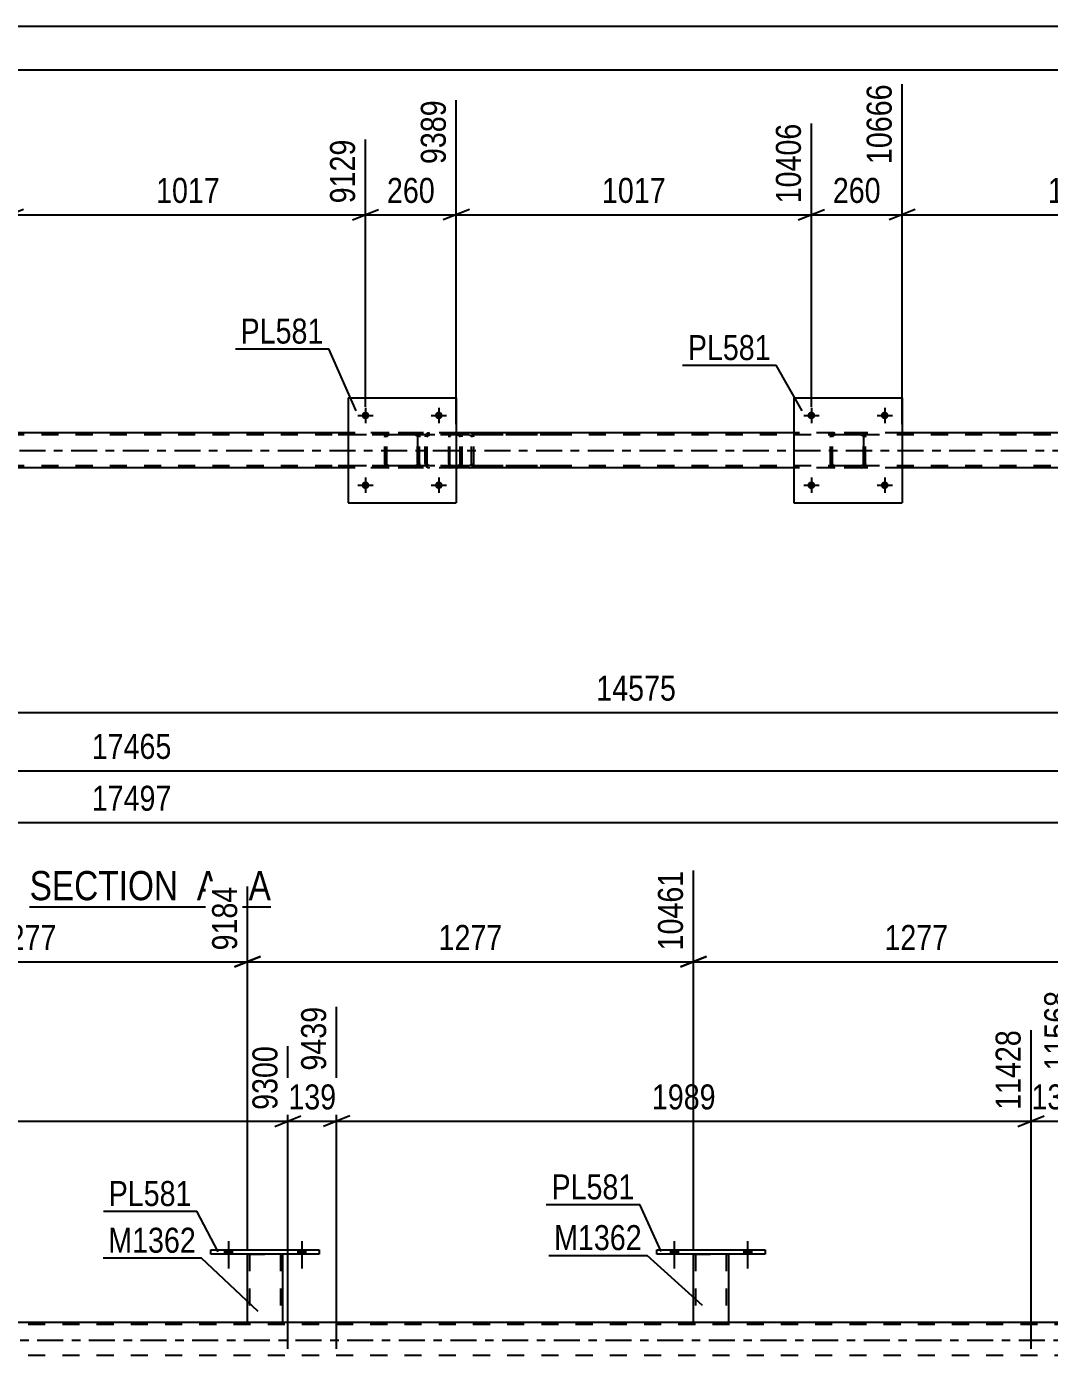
# Model space of a CAD drawing. Header units: millimetres. Extents: x 0 to 841, y 0 to 594.
# Drawn here: x 428.8 to 546, y 441.8 to 594 of the extents above; entities that cross this region are included whole.
import ezdxf

# ---------------------------------------------------------------- set-up
doc = ezdxf.new("R2010")
doc.units = ezdxf.units.MM
doc.linetypes.add('DXK_LINE_DOT2', pattern=[3.9198, 1.9599, -1.9599])
doc.linetypes.add('DXK_LINE_DOT3', pattern=[5.9187, 2.979, -0.9799, 0.9799, -0.9799])
doc.styles.add('Arial Narrow', font='ARIALN.TTF', dxfattribs={"height": 0.2})

# ---------------------------------------------------------------- blocks, each defined once
blk = doc.blocks.new('Unknown-247305070-1135 - 20638')
at = {"color": 5, "linetype": 'Continuous'}
for p, q in [((841, 594), (0, 594)), ((836, 589), (5, 589))]:
    blk.add_line(p, q, dxfattribs=at)
blk = doc.blocks.new('Unknown-247305070-11 - 2156')
at = {"color": 6, "linetype": 'Continuous'}
blk.add_line((429.19, 493.16), (456.84, 493.16), dxfattribs=at)
at = {"color": 0, "linetype": 'Continuous'}
for points in [[(447.3, 493.91), (447.3, 497.41), (429.19, 497.41), (429.19, 493.91)], [(450.91, 493.91), (450.91, 497.41), (448.35, 497.41), (448.35, 493.91)], [(453.23, 493.91), (453.23, 497.41), (451.96, 497.41), (451.96, 493.91)], [(456.84, 493.91), (456.84, 497.41), (454.28, 497.41), (454.28, 493.91)]]:
    blk.add_wipeout(points, dxfattribs=at)
at = {"color": 7, "linetype": 'Continuous', "style": 'Arial Narrow'}
for s, p in [('SECTION ', (429.19, 493.91)), ('A', (448.35, 493.91)), ('A', (454.28, 493.91)), ('-', (451.96, 493.91))]:
    blk.add_text(s, height=3.34, dxfattribs=at).set_placement(p)
blk = doc.blocks.new('Part-247305070-21259 - 2156')
at = {"color": 7, "linetype": 'DXK_LINE_DOT2'}
for p, q in [((520.95, 546.97), (520.99, 547.16)), ((520.99, 547.16), (520.95, 546.97)), ((520.95, 543.93), (520.95, 546.97)), ((520.95, 543.93), (520.95, 546.97)), ((521.19, 546.97), (521.21, 547.06)), ((521.19, 543.93), (521.19, 546.97)), ((521.19, 543.93), (521.19, 546.97)), ((521.21, 547.06), (521.26, 547.14)), ((521.25, 547.42), (521.43, 547.45)), ((521.43, 547.45), (521.25, 547.42)), ((521.26, 547.14), (521.34, 547.19)), ((521.34, 547.19), (521.43, 547.21)), ((524.47, 547.45), (521.43, 547.45)), ((524.47, 547.21), (521.43, 547.21)), ((524.47, 547.45), (524.66, 547.42)), ((524.66, 547.42), (524.47, 547.45)), ((524.47, 547.21), (524.57, 547.19)), ((524.57, 547.19), (524.64, 547.14)), ((524.64, 547.14), (524.69, 547.06)), ((524.69, 547.06), (524.71, 546.97)), ((524.71, 543.93), (524.71, 546.97)), ((524.71, 546.97), (524.71, 543.93)), ((524.92, 547.16), (524.95, 546.97)), ((524.95, 546.97), (524.92, 547.16)), ((524.95, 543.93), (524.95, 546.97)), ((524.95, 543.93), (524.95, 546.97)), ((520.99, 543.75), (520.95, 543.93)), ((520.95, 543.93), (520.99, 543.75)), ((521.21, 543.84), (521.19, 543.93)), ((521.26, 543.76), (521.21, 543.84)), ((521.34, 543.71), (521.26, 543.76)), ((521.43, 543.69), (521.34, 543.71)), ((524.47, 543.69), (521.43, 543.69)), ((524.57, 543.71), (524.47, 543.69)), ((524.64, 543.76), (524.57, 543.71)), ((524.69, 543.84), (524.64, 543.76)), ((524.71, 543.93), (524.69, 543.84)), ((524.95, 543.93), (524.92, 543.75)), ((524.92, 543.75), (524.95, 543.93)), ((521.43, 543.45), (521.25, 543.49)), ((521.25, 543.49), (521.43, 543.45)), ((524.47, 543.45), (521.43, 543.45)), ((524.66, 543.49), (524.47, 543.45)), ((524.47, 543.45), (524.66, 543.49))]:
    blk.add_line(p, q, dxfattribs=at)
at = {"color": 7, "linetype": 'DXK_LINE_DOT3'}
blk.add_line((522.95, 545.45), (522.95, 545.45), dxfattribs=at)
at = {"color": 7, "linetype": 'DXK_LINE_DOT2'}
for centre, start, end in [((521.43, 546.97), 112.5, 157.5), ((521.43, 546.97), 112.5, 157.5), ((524.47, 546.97), 22.5, 67.5), ((524.47, 546.97), 22.5, 67.5), ((521.43, 543.93), 202.5, 247.5), ((521.43, 543.93), 202.5, 247.5), ((524.47, 543.93), 292.5, 337.5), ((524.47, 543.93), 292.5, 337.5)]:
    blk.add_arc(centre, 0.48, start, end, dxfattribs=at)
blk = doc.blocks.new('Part-247305070-21260 - 2156')
at = {"color": 2, "linetype": 'Continuous'}
for p, q in [((516.75, 551.45), (516.75, 539.45)), ((516.75, 551.45), (529.15, 551.45)), ((529.15, 551.45), (529.15, 539.45)), ((516.75, 539.45), (529.15, 539.45))]:
    blk.add_line(p, q, dxfattribs=at)
blk = doc.blocks.new('Part-247305070-2165 - 2156')
at = {"color": 7, "linetype": 'DXK_LINE_DOT2'}
for p, q in [((477.23, 547.16), (477.21, 546.97)), ((477.21, 543.93), (477.21, 546.97)), ((477.29, 547.31), (477.23, 547.16)), ((477.37, 547.42), (477.29, 547.31)), ((477.34, 546.97), (477.35, 547.06)), ((477.34, 543.93), (477.34, 546.97)), ((477.35, 547.06), (477.38, 547.14)), ((477.48, 547.45), (477.37, 547.42)), ((477.38, 547.14), (477.43, 547.19)), ((477.43, 547.19), (477.48, 547.21)), ((489.63, 547.45), (477.48, 547.45)), ((489.63, 547.21), (477.48, 547.21)), ((478.75, 547.21), (478.75, 547.45)), ((479.76, 547.42), (479.57, 547.45)), ((479.57, 547.21), (479.66, 547.19)), ((479.66, 547.19), (479.75, 547.14)), ((479.75, 547.14), (479.8, 547.06)), ((479.8, 547.06), (479.82, 546.97)), ((479.82, 543.93), (479.82, 546.97)), ((480.04, 547.14), (480.03, 547.16)), ((480.07, 546.97), (480.04, 547.14)), ((480.07, 543.93), (480.07, 546.97)), ((477.21, 543.93), (477.23, 543.75)), ((477.23, 543.75), (477.29, 543.59)), ((477.29, 543.59), (477.37, 543.49)), ((477.35, 543.84), (477.34, 543.93)), ((477.38, 543.76), (477.35, 543.84)), ((477.43, 543.71), (477.38, 543.76)), ((477.48, 543.69), (477.43, 543.71)), ((489.63, 543.69), (477.48, 543.69)), ((478.75, 543.45), (478.75, 543.69)), ((479.66, 543.71), (479.57, 543.69)), ((479.75, 543.76), (479.66, 543.71)), ((479.8, 543.84), (479.75, 543.76)), ((479.82, 543.93), (479.8, 543.84)), ((480.03, 543.75), (480.07, 543.93)), ((477.37, 543.49), (477.48, 543.45)), ((489.63, 543.45), (477.48, 543.45)), ((479.57, 543.45), (479.76, 543.49))]:
    blk.add_line(p, q, dxfattribs=at)
for centre, start, end in [((479.58, 546.96), 23.8494, 68.8059), ((479.58, 543.95), 291.1941, 336.1506)]:
    blk.add_arc(centre, 0.492, start, end, dxfattribs=at)
blk = doc.blocks.new('Part-247305070-2299 - 2156')
at = {"color": 7, "linetype": 'DXK_LINE_DOT2'}
for p, q in [((742.16, 547.21), (102.49, 547.21)), ((478.07, 547.45), (465.67, 547.45)), ((529.15, 547.45), (516.75, 547.45)), ((742.16, 543.69), (102.49, 543.69)), ((478.07, 543.45), (465.67, 543.45)), ((529.15, 543.45), (516.75, 543.45))]:
    blk.add_line(p, q, dxfattribs=at)
at = {"color": 2, "linetype": 'Continuous'}
for p, q in [((465.67, 547.45), (426.99, 547.45)), ((516.75, 547.45), (478.07, 547.45)), ((567.83, 547.45), (529.15, 547.45)), ((465.67, 543.45), (426.99, 543.45)), ((516.75, 543.45), (478.07, 543.45)), ((567.83, 543.45), (529.15, 543.45))]:
    blk.add_line(p, q, dxfattribs=at)
at = {"color": 7, "linetype": 'DXK_LINE_DOT3'}
blk.add_line((102.49, 545.45), (742.16, 545.45), dxfattribs=at)
blk = doc.blocks.new('Part-247305070-2173 - 2156')
at = {"color": 7, "linetype": 'DXK_LINE_DOT2'}
for p, q in [((478.24, 547.45), (463.25, 547.45)), ((478.24, 547.21), (463.25, 547.21)), ((474.54, 547.16), (474.5, 546.97)), ((474.5, 543.93), (474.5, 546.97)), ((474.75, 546.97), (474.77, 547.06)), ((474.75, 543.93), (474.75, 546.97)), ((474.77, 547.06), (474.83, 547.14)), ((475.01, 547.45), (474.81, 547.42)), ((474.83, 547.14), (474.91, 547.19)), ((474.91, 547.19), (475.01, 547.21)), ((478.44, 547.42), (478.24, 547.45)), ((478.24, 547.21), (478.34, 547.19)), ((478.34, 547.19), (478.42, 547.14)), ((478.42, 547.14), (478.48, 547.06)), ((478.48, 547.06), (478.5, 546.97)), ((478.5, 543.93), (478.5, 546.97)), ((478.72, 547.14), (478.71, 547.16)), ((478.75, 546.97), (478.72, 547.14)), ((478.75, 543.93), (478.75, 546.97)), ((478.24, 543.69), (463.25, 543.69)), ((474.5, 543.93), (474.54, 543.75)), ((474.77, 543.84), (474.75, 543.93)), ((474.83, 543.76), (474.77, 543.84)), ((474.91, 543.71), (474.83, 543.76)), ((475.01, 543.69), (474.91, 543.71)), ((478.34, 543.71), (478.24, 543.69)), ((478.42, 543.76), (478.34, 543.71)), ((478.48, 543.84), (478.42, 543.76)), ((478.5, 543.93), (478.48, 543.84)), ((478.71, 543.75), (478.75, 543.93)), ((478.24, 543.45), (463.25, 543.45)), ((474.81, 543.49), (475.01, 543.45)), ((478.24, 543.45), (478.44, 543.49))]:
    blk.add_line(p, q, dxfattribs=at)
for centre, start, end in [((474.99, 546.95), 110.7583, 155.68), ((478.26, 546.95), 24.32, 69.2417), ((474.99, 543.95), 204.32, 249.2417), ((478.26, 543.95), 290.7583, 335.68)]:
    blk.add_arc(centre, 0.496, start, end, dxfattribs=at)
blk = doc.blocks.new('Bolt-247305070-21285 - 2156')
at = {"linetype": 'Continuous'}
for points in [[(468.11, 549.45, -1), (467.23, 549.45, -1)], [(476.51, 549.45, -1), (475.63, 549.45, -1)]]:
    blk.add_hatch(color=1, dxfattribs=at).paths.add_polyline_path(points)
at = {"color": 1, "linetype": 'Continuous'}
for p, q in [((467.67, 550.33), (467.67, 548.57)), ((476.07, 550.33), (476.07, 548.57)), ((466.79, 549.45), (468.55, 549.45)), ((475.19, 549.45), (476.95, 549.45))]:
    blk.add_line(p, q, dxfattribs=at)
blk = doc.blocks.new('Part-247305070-21257 - 2156')
at = {"color": 7, "linetype": 'DXK_LINE_DOT2'}
for p, q in [((469.87, 546.97), (469.91, 547.16)), ((469.91, 547.16), (469.87, 546.97)), ((469.87, 543.93), (469.87, 546.97)), ((469.87, 543.93), (469.87, 546.97)), ((470.11, 546.97), (470.13, 547.06)), ((470.11, 543.93), (470.11, 546.97)), ((470.11, 543.93), (470.11, 546.97)), ((470.13, 547.06), (470.18, 547.14)), ((470.17, 547.42), (470.35, 547.45)), ((470.35, 547.45), (470.17, 547.42)), ((470.18, 547.14), (470.26, 547.19)), ((470.26, 547.19), (470.35, 547.21)), ((473.39, 547.45), (470.35, 547.45)), ((473.39, 547.21), (470.35, 547.21)), ((473.39, 547.45), (473.58, 547.42)), ((473.58, 547.42), (473.39, 547.45)), ((473.39, 547.21), (473.48, 547.19)), ((473.48, 547.19), (473.56, 547.14)), ((473.56, 547.14), (473.61, 547.06)), ((473.61, 547.06), (473.63, 546.97)), ((473.63, 543.93), (473.63, 546.97)), ((473.63, 546.97), (473.63, 543.93)), ((473.84, 547.16), (473.87, 546.97)), ((473.87, 546.97), (473.84, 547.16)), ((473.87, 543.93), (473.87, 546.97)), ((473.87, 543.93), (473.87, 546.97)), ((469.91, 543.75), (469.87, 543.93)), ((469.87, 543.93), (469.91, 543.75)), ((470.13, 543.84), (470.11, 543.93)), ((470.18, 543.76), (470.13, 543.84)), ((470.26, 543.71), (470.18, 543.76)), ((470.35, 543.69), (470.26, 543.71)), ((473.39, 543.69), (470.35, 543.69)), ((473.48, 543.71), (473.39, 543.69)), ((473.56, 543.76), (473.48, 543.71)), ((473.61, 543.84), (473.56, 543.76)), ((473.63, 543.93), (473.61, 543.84)), ((473.87, 543.93), (473.84, 543.75)), ((473.84, 543.75), (473.87, 543.93)), ((470.35, 543.45), (470.17, 543.49)), ((470.17, 543.49), (470.35, 543.45)), ((473.39, 543.45), (470.35, 543.45)), ((473.58, 543.49), (473.39, 543.45)), ((473.39, 543.45), (473.58, 543.49))]:
    blk.add_line(p, q, dxfattribs=at)
at = {"color": 7, "linetype": 'DXK_LINE_DOT3'}
blk.add_line((471.87, 545.45), (471.87, 545.45), dxfattribs=at)
at = {"color": 7, "linetype": 'DXK_LINE_DOT2'}
for centre, start, end in [((470.35, 546.97), 112.5, 157.5), ((470.35, 546.97), 112.5, 157.5), ((473.39, 546.97), 22.5, 67.5), ((473.39, 546.97), 22.5, 67.5), ((470.35, 543.93), 202.5, 247.5), ((470.35, 543.93), 202.5, 247.5), ((473.39, 543.93), 292.5, 337.5), ((473.39, 543.93), 292.5, 337.5)]:
    blk.add_arc(centre, 0.48, start, end, dxfattribs=at)
blk = doc.blocks.new('Bolt-247305070-21286 - 2156')
at = {"linetype": 'Continuous'}
for points in [[(519.19, 541.45, -1), (518.31, 541.45, -1)], [(527.59, 541.45, -1), (526.71, 541.45, -1)]]:
    blk.add_hatch(color=1, dxfattribs=at).paths.add_polyline_path(points)
at = {"color": 1, "linetype": 'Continuous'}
for p, q in [((518.75, 542.33), (518.75, 540.57)), ((527.15, 542.33), (527.15, 540.57)), ((517.87, 541.45), (519.63, 541.45)), ((526.27, 541.45), (528.03, 541.45))]:
    blk.add_line(p, q, dxfattribs=at)
blk = doc.blocks.new('Part-247305070-21258 - 2156')
at = {"color": 2, "linetype": 'Continuous'}
for p, q in [((465.67, 551.45), (465.67, 539.45)), ((465.67, 551.45), (478.07, 551.45)), ((478.07, 551.45), (478.07, 539.45)), ((465.67, 539.45), (478.07, 539.45))]:
    blk.add_line(p, q, dxfattribs=at)
blk = doc.blocks.new('Bolt-247305070-21284 - 2156')
at = {"linetype": 'Continuous'}
for points in [[(468.11, 541.45, -1), (467.23, 541.45, -1)], [(476.51, 541.45, -1), (475.63, 541.45, -1)]]:
    blk.add_hatch(color=1, dxfattribs=at).paths.add_polyline_path(points)
at = {"color": 1, "linetype": 'Continuous'}
for p, q in [((467.67, 542.33), (467.67, 540.57)), ((476.07, 542.33), (476.07, 540.57)), ((466.79, 541.45), (468.55, 541.45)), ((475.19, 541.45), (476.95, 541.45))]:
    blk.add_line(p, q, dxfattribs=at)
blk = doc.blocks.new('Bolt-247305070-21287 - 2156')
at = {"linetype": 'Continuous'}
for points in [[(519.19, 549.45, -1), (518.31, 549.45, -1)], [(527.59, 549.45, -1), (526.71, 549.45, -1)]]:
    blk.add_hatch(color=1, dxfattribs=at).paths.add_polyline_path(points)
at = {"color": 1, "linetype": 'Continuous'}
for p, q in [((518.75, 550.33), (518.75, 548.57)), ((527.15, 550.33), (527.15, 548.57)), ((517.87, 549.45), (519.63, 549.45)), ((526.27, 549.45), (528.03, 549.45))]:
    blk.add_line(p, q, dxfattribs=at)
blk = doc.blocks.new('Bolt-247305070-21691 - 2862')
at = {"linetype": 'Continuous'}
for points in [[(502.6, 453.36), (503.48, 453.36), (503.48, 453.84), (502.6, 453.84)], [(511, 453.36), (511.88, 453.36), (511.88, 453.84), (511, 453.84)]]:
    blk.add_hatch(color=1, dxfattribs=at).paths.add_polyline_path(points)
at = {"color": 1, "linetype": 'Continuous'}
for p, q in [((502.6, 453.84), (502.6, 453.36)), ((503.04, 454.84), (503.04, 451.72)), ((503.48, 453.84), (503.48, 453.36)), ((511, 453.84), (511, 453.36)), ((511.44, 454.84), (511.44, 451.72)), ((511.88, 453.84), (511.88, 453.36))]:
    blk.add_line(p, q, dxfattribs=at)
blk = doc.blocks.new('Part-247305070-2915 - 2862')
at = {"color": 7, "linetype": 'DXK_LINE_DOT2'}
for p, q in [((740.65, 445.28), (86.78, 445.28)), ((458.16, 445.52), (454.16, 445.52)), ((509.24, 445.52), (505.24, 445.52)), ((740.65, 441.76), (86.78, 441.76))]:
    blk.add_line(p, q, dxfattribs=at)
at = {"color": 2, "linetype": 'Continuous'}
for p, q in [((454.16, 445.52), (407.08, 445.52)), ((505.24, 445.52), (458.16, 445.52)), ((556.32, 445.52), (509.24, 445.52))]:
    blk.add_line(p, q, dxfattribs=at)
at = {"color": 7, "linetype": 'DXK_LINE_DOT3'}
blk.add_line((86.78, 443.52), (740.65, 443.52), dxfattribs=at)
blk = doc.blocks.new('Part-247305070-21662 - 2862')
at = {"color": 2, "linetype": 'Continuous'}
for p, q in [((449.96, 453.36), (449.96, 453.84)), ((449.96, 453.84), (462.36, 453.84)), ((462.36, 453.84), (462.36, 453.36)), ((462.36, 453.36), (449.96, 453.36))]:
    blk.add_line(p, q, dxfattribs=at)
blk = doc.blocks.new('Bolt-247305070-21690 - 2862')
at = {"linetype": 'Continuous'}
for points in [[(502.6, 453.36), (503.48, 453.36), (503.48, 453.84), (502.6, 453.84)], [(511, 453.36), (511.88, 453.36), (511.88, 453.84), (511, 453.84)]]:
    blk.add_hatch(color=1, dxfattribs=at).paths.add_polyline_path(points)
at = {"color": 1, "linetype": 'Continuous'}
for p, q in [((502.6, 453.84), (502.6, 453.36)), ((503.04, 454.84), (503.04, 451.72)), ((503.48, 453.84), (503.48, 453.36)), ((511, 453.84), (511, 453.36)), ((511.44, 454.84), (511.44, 451.72)), ((511.88, 453.84), (511.88, 453.36))]:
    blk.add_line(p, q, dxfattribs=at)
blk = doc.blocks.new('Part-247305070-21664 - 2862')
at = {"color": 2, "linetype": 'Continuous'}
for p, q in [((501.04, 453.36), (501.04, 453.84)), ((501.04, 453.84), (513.44, 453.84)), ((513.44, 453.84), (513.44, 453.36)), ((513.44, 453.36), (501.04, 453.36))]:
    blk.add_line(p, q, dxfattribs=at)
blk = doc.blocks.new('Part-247305070-21661 - 2862')
at = {"color": 2, "linetype": 'Continuous'}
for p, q in [((454.16, 445.52), (454.16, 453.36)), ((458.16, 453.36), (458.16, 445.52)), ((458.12, 445.52), (454.16, 445.52)), ((458.16, 445.52), (458.12, 445.52))]:
    blk.add_line(p, q, dxfattribs=at)
at = {"color": 7, "linetype": 'DXK_LINE_DOT2'}
for p, q in [((454.16, 453.36), (458.16, 453.36)), ((454.16, 453.36), (454.16, 453.36)), ((454.16, 453.36), (454.16, 453.36)), ((454.4, 453.36), (454.4, 445.52)), ((457.92, 453.36), (457.92, 445.52)), ((458.16, 453.36), (458.16, 453.36)), ((458.16, 453.36), (458.16, 453.36)), ((457.9, 445.52), (457.92, 445.52))]:
    blk.add_line(p, q, dxfattribs=at)
blk = doc.blocks.new('Part-247305070-21663 - 2862')
at = {"color": 2, "linetype": 'Continuous'}
for p, q in [((505.24, 445.52), (505.24, 453.36)), ((509.24, 453.36), (509.24, 445.52)), ((509.2, 445.52), (505.24, 445.52)), ((509.24, 445.52), (509.2, 445.52))]:
    blk.add_line(p, q, dxfattribs=at)
at = {"color": 7, "linetype": 'DXK_LINE_DOT2'}
for p, q in [((505.24, 453.36), (509.24, 453.36)), ((505.24, 453.36), (505.24, 453.36)), ((505.24, 453.36), (505.24, 453.36)), ((505.48, 453.36), (505.48, 445.52)), ((509, 453.36), (509, 445.52)), ((509.24, 453.36), (509.24, 453.36)), ((509.24, 453.36), (509.24, 453.36)), ((508.98, 445.52), (509, 445.52))]:
    blk.add_line(p, q, dxfattribs=at)
blk = doc.blocks.new('Bolt-247305070-21688 - 2862')
at = {"linetype": 'Continuous'}
for points in [[(451.52, 453.36), (452.4, 453.36), (452.4, 453.84), (451.52, 453.84)], [(459.92, 453.36), (460.8, 453.36), (460.8, 453.84), (459.92, 453.84)]]:
    blk.add_hatch(color=1, dxfattribs=at).paths.add_polyline_path(points)
at = {"color": 1, "linetype": 'Continuous'}
for p, q in [((451.52, 453.84), (451.52, 453.36)), ((451.96, 454.84), (451.96, 451.72)), ((452.4, 453.84), (452.4, 453.36)), ((459.92, 453.84), (459.92, 453.36)), ((460.36, 454.84), (460.36, 451.72)), ((460.8, 453.84), (460.8, 453.36))]:
    blk.add_line(p, q, dxfattribs=at)
blk = doc.blocks.new('Bolt-247305070-21689 - 2862')
at = {"linetype": 'Continuous'}
for points in [[(451.52, 453.36), (452.4, 453.36), (452.4, 453.84), (451.52, 453.84)], [(459.92, 453.36), (460.8, 453.36), (460.8, 453.84), (459.92, 453.84)]]:
    blk.add_hatch(color=1, dxfattribs=at).paths.add_polyline_path(points)
at = {"color": 1, "linetype": 'Continuous'}
for p, q in [((451.52, 453.84), (451.52, 453.36)), ((451.96, 454.84), (451.96, 451.72)), ((452.4, 453.84), (452.4, 453.36)), ((459.92, 453.84), (459.92, 453.36)), ((460.36, 454.84), (460.36, 451.72)), ((460.8, 453.84), (460.8, 453.36))]:
    blk.add_line(p, q, dxfattribs=at)
blk = doc.blocks.new('StraightDimension-247305070-35843 - 2156')
at = {"color": 7, "linetype": 'Continuous'}
for p, q in [((478.07, 548.45), (478.07, 585.56)), ((467.67, 550.45), (467.67, 581.06)), ((466.17, 571.85), (469.17, 573.05)), ((467.67, 572.45), (478.07, 572.45)), ((479.57, 573.05), (476.57, 571.85))]:
    blk.add_line(p, q, dxfattribs=at)
at = {"color": 0}
blk.add_wipeout([(476.21, 573.2), (476.21, 577.4), (469.53, 577.4), (469.53, 573.2)], dxfattribs=at)
at = {"color": 3, "style": 'Arial Narrow'}
blk.add_text('260', height=2.863, dxfattribs=at).set_placement((470.13, 573.8))
at = {"color": 0, "linetype": 'Continuous'}
blk.add_wipeout([(477.47, 586.16), (473.27, 586.16), (473.27, 577.65), (477.47, 577.65)], dxfattribs=at)
at = {"color": 3, "linetype": 'Continuous', "style": 'Arial Narrow'}
blk.add_text('9389', height=2.863, rotation=90.0002, dxfattribs=at).set_placement((476.87, 578.25))
blk = doc.blocks.new('StraightDimension-247305070-35840 - 2156')
at = {"color": 7, "linetype": 'Continuous'}
for p, q in [((529.15, 548.45), (529.15, 587.39)), ((569.83, 550.45), (569.83, 582.89)), ((530.65, 573.05), (527.65, 571.85)), ((529.15, 572.45), (569.83, 572.45)), ((568.33, 571.85), (571.33, 573.05))]:
    blk.add_line(p, q, dxfattribs=at)
at = {"color": 0, "linetype": 'Continuous'}
blk.add_wipeout([(569.23, 583.49), (565.03, 583.49), (565.03, 573.15), (569.23, 573.15)], dxfattribs=at)
at = {"color": 0}
blk.add_wipeout([(553.75, 573.2), (553.75, 577.4), (545.24, 577.4), (545.24, 573.2)], dxfattribs=at)
at = {"color": 3, "linetype": 'Continuous', "style": 'Arial Narrow'}
blk.add_text('11683', height=2.863, rotation=90.0002, dxfattribs=at).set_placement((568.63, 573.75))
at = {"color": 3, "style": 'Arial Narrow'}
blk.add_text('1017', height=2.863, dxfattribs=at).set_placement((545.84, 573.8))
blk = doc.blocks.new('StraightDimension-247305070-35844 - 2156')
at = {"color": 7, "linetype": 'Continuous'}
for p, q in [((426.99, 548.45), (426.99, 585.56)), ((467.67, 550.45), (467.67, 581.06)), ((428.49, 573.05), (425.49, 571.85)), ((426.99, 572.45), (467.67, 572.45)), ((466.17, 571.85), (469.17, 573.05))]:
    blk.add_line(p, q, dxfattribs=at)
at = {"color": 0, "linetype": 'Continuous'}
blk.add_wipeout([(467.07, 581.66), (462.87, 581.66), (462.87, 573.15), (467.07, 573.15)], dxfattribs=at)
at = {"color": 0}
blk.add_wipeout([(451.59, 573.2), (451.59, 577.4), (443.08, 577.4), (443.08, 573.2)], dxfattribs=at)
at = {"color": 3, "linetype": 'Continuous', "style": 'Arial Narrow'}
blk.add_text('9129', height=2.863, rotation=90.0002, dxfattribs=at).set_placement((466.47, 573.75))
at = {"color": 3, "style": 'Arial Narrow'}
blk.add_text('1017', height=2.863, dxfattribs=at).set_placement((443.68, 573.8))
blk = doc.blocks.new('StraightDimension-247305070-2668 - 2156')
at = {"color": 7, "linetype": 'Continuous'}
blk.add_line((101.85, 502.81), (779.92, 502.81), dxfattribs=at)
at = {"color": 0}
blk.add_wipeout([(446.06, 503.56), (446.06, 507.76), (435.71, 507.76), (435.71, 503.56)], dxfattribs=at)
at = {"color": 3, "style": 'Arial Narrow'}
blk.add_text('17497', height=2.863, dxfattribs=at).set_placement((436.31, 504.16))
blk = doc.blocks.new('StraightDimension-247305070-35841 - 2156')
at = {"color": 7, "linetype": 'Continuous'}
for p, q in [((529.15, 548.45), (529.15, 587.39)), ((518.75, 550.45), (518.75, 582.89)), ((517.25, 571.85), (520.25, 573.05)), ((518.75, 572.45), (529.15, 572.45)), ((530.65, 573.05), (527.65, 571.85))]:
    blk.add_line(p, q, dxfattribs=at)
at = {"color": 0}
blk.add_wipeout([(527.3, 573.2), (527.3, 577.4), (520.61, 577.4), (520.61, 573.2)], dxfattribs=at)
at = {"color": 3, "style": 'Arial Narrow'}
blk.add_text('260', height=2.863, dxfattribs=at).set_placement((521.21, 573.8))
at = {"color": 0, "linetype": 'Continuous'}
blk.add_wipeout([(528.55, 587.99), (524.35, 587.99), (524.35, 577.65), (528.55, 577.65)], dxfattribs=at)
at = {"color": 3, "linetype": 'Continuous', "style": 'Arial Narrow'}
blk.add_text('10666', height=2.863, rotation=90.0002, dxfattribs=at).set_placement((527.95, 578.25))
blk = doc.blocks.new('StraightDimension-247305070-14764 - 2156')
at = {"color": 7, "linetype": 'Continuous'}
blk.add_line((218.09, 515.42), (779.28, 515.42), dxfattribs=at)
at = {"color": 0}
blk.add_wipeout([(503.85, 516.17), (503.85, 520.37), (493.51, 520.37), (493.51, 516.17)], dxfattribs=at)
at = {"color": 3, "style": 'Arial Narrow'}
blk.add_text('14575', height=2.863, dxfattribs=at).set_placement((494.11, 516.77))
blk = doc.blocks.new('StraightDimension-247305070-19909 - 2156')
at = {"color": 7, "linetype": 'Continuous'}
blk.add_line((102.49, 508.75), (779.28, 508.75), dxfattribs=at)
at = {"color": 0}
blk.add_wipeout([(446.06, 509.5), (446.06, 513.7), (435.71, 513.7), (435.71, 509.5)], dxfattribs=at)
at = {"color": 3, "style": 'Arial Narrow'}
blk.add_text('17465', height=2.863, dxfattribs=at).set_placement((436.31, 510.1))
blk = doc.blocks.new('StraightDimension-247305070-35842 - 2156')
at = {"color": 7, "linetype": 'Continuous'}
for p, q in [((478.07, 548.45), (478.07, 585.56)), ((518.75, 550.45), (518.75, 582.89)), ((479.57, 573.05), (476.57, 571.85)), ((478.07, 572.45), (518.75, 572.45)), ((517.25, 571.85), (520.25, 573.05))]:
    blk.add_line(p, q, dxfattribs=at)
at = {"color": 0, "linetype": 'Continuous'}
blk.add_wipeout([(518.15, 583.49), (513.95, 583.49), (513.95, 573.15), (518.15, 573.15)], dxfattribs=at)
at = {"color": 0}
blk.add_wipeout([(502.67, 573.2), (502.67, 577.4), (494.16, 577.4), (494.16, 573.2)], dxfattribs=at)
at = {"color": 3, "linetype": 'Continuous', "style": 'Arial Narrow'}
blk.add_text('10406', height=2.863, rotation=90.0002, dxfattribs=at).set_placement((517.55, 573.75))
at = {"color": 3, "style": 'Arial Narrow'}
blk.add_text('1017', height=2.863, dxfattribs=at).set_placement((494.76, 573.8))
blk = doc.blocks.new('StraightDimension-247305070-4009 - 2862')
at = {"color": 7, "linetype": 'Continuous'}
for p, q in [((379.22, 442.52), (379.22, 481.7)), ((458.78, 442.52), (458.78, 477.2)), ((380.72, 469.19), (377.72, 467.99)), ((457.28, 467.99), (460.28, 469.19)), ((379.22, 468.59), (458.78, 468.59))]:
    blk.add_line(p, q, dxfattribs=at)
at = {"color": 0, "linetype": 'Continuous'}
blk.add_wipeout([(458.18, 477.8), (453.98, 477.8), (453.98, 469.29), (458.18, 469.29)], dxfattribs=at)
at = {"color": 0}
blk.add_wipeout([(423.26, 469.34), (423.26, 473.54), (414.75, 473.54), (414.75, 469.34)], dxfattribs=at)
at = {"color": 3, "linetype": 'Continuous', "style": 'Arial Narrow'}
blk.add_text('9300', height=2.863, rotation=90.0002, dxfattribs=at).set_placement((457.58, 469.89))
at = {"color": 3, "style": 'Arial Narrow'}
blk.add_text('1989', height=2.863, dxfattribs=at).set_placement((415.35, 469.94))
blk = doc.blocks.new('StraightDimension-247305070-3946 - 2862')
at = {"color": 7, "linetype": 'Continuous'}
for p, q in [((549.49, 442.52), (549.49, 483.53)), ((543.92, 442.52), (543.92, 479.03)), ((542.42, 467.99), (545.42, 469.19)), ((550.99, 469.19), (547.99, 467.99)), ((543.92, 468.59), (549.49, 468.59))]:
    blk.add_line(p, q, dxfattribs=at)
at = {"color": 0}
blk.add_wipeout([(550.05, 469.34), (550.05, 473.54), (543.36, 473.54), (543.36, 469.34)], dxfattribs=at)
at = {"color": 3, "style": 'Arial Narrow'}
blk.add_text('139', height=2.863, dxfattribs=at).set_placement((543.96, 469.94))
at = {"color": 0, "linetype": 'Continuous'}
blk.add_wipeout([(548.89, 484.13), (544.69, 484.13), (544.69, 473.79), (548.89, 473.79)], dxfattribs=at)
at = {"color": 3, "linetype": 'Continuous', "style": 'Arial Narrow'}
blk.add_text('11568', height=2.863, rotation=90.0002, dxfattribs=at).set_placement((548.29, 474.39))
blk = doc.blocks.new('StraightDimension-247305070-3967 - 2862')
at = {"color": 7, "linetype": 'Continuous'}
for p, q in [((464.36, 442.52), (464.36, 481.7)), ((543.92, 442.52), (543.92, 479.03)), ((465.86, 469.19), (462.86, 467.99)), ((542.42, 467.99), (545.42, 469.19)), ((464.36, 468.59), (543.92, 468.59))]:
    blk.add_line(p, q, dxfattribs=at)
at = {"color": 0, "linetype": 'Continuous'}
blk.add_wipeout([(543.32, 479.63), (539.12, 479.63), (539.12, 469.29), (543.32, 469.29)], dxfattribs=at)
at = {"color": 0}
blk.add_wipeout([(508.39, 469.34), (508.39, 473.54), (499.88, 473.54), (499.88, 469.34)], dxfattribs=at)
at = {"color": 3, "linetype": 'Continuous', "style": 'Arial Narrow'}
blk.add_text('11428', height=2.863, rotation=90.0002, dxfattribs=at).set_placement((542.72, 469.89))
at = {"color": 3, "style": 'Arial Narrow'}
blk.add_text('1989', height=2.863, dxfattribs=at).set_placement((500.48, 469.94))
blk = doc.blocks.new('StraightDimension-247305070-3988 - 2862')
at = {"color": 7, "linetype": 'Continuous'}
for p, q in [((464.36, 442.52), (464.36, 481.7)), ((458.78, 442.52), (458.78, 477.2)), ((457.28, 467.99), (460.28, 469.19)), ((465.86, 469.19), (462.86, 467.99)), ((458.78, 468.59), (464.36, 468.59))]:
    blk.add_line(p, q, dxfattribs=at)
at = {"color": 0}
blk.add_wipeout([(464.91, 469.34), (464.91, 473.54), (458.23, 473.54), (458.23, 469.34)], dxfattribs=at)
at = {"color": 3, "style": 'Arial Narrow'}
blk.add_text('139', height=2.863, dxfattribs=at).set_placement((458.83, 469.94))
at = {"color": 0, "linetype": 'Continuous'}
blk.add_wipeout([(463.76, 482.3), (459.56, 482.3), (459.56, 473.79), (463.76, 473.79)], dxfattribs=at)
at = {"color": 3, "linetype": 'Continuous', "style": 'Arial Narrow'}
blk.add_text('9439', height=2.863, rotation=90.0002, dxfattribs=at).set_placement((463.16, 474.39))
blk = doc.blocks.new('StraightDimension-247305070-39372 - 2862')
at = {"color": 7, "linetype": 'Continuous'}
for p, q in [((505.24, 453.95), (505.24, 497.3)), ((556.32, 453.95), (556.32, 497.3)), ((506.74, 487.46), (503.74, 486.26)), ((554.82, 486.26), (557.82, 487.46)), ((505.24, 486.86), (556.32, 486.86))]:
    blk.add_line(p, q, dxfattribs=at)
at = {"color": 0, "linetype": 'Continuous'}
blk.add_wipeout([(555.72, 497.9), (551.52, 497.9), (551.52, 487.56), (555.72, 487.56)], dxfattribs=at)
at = {"color": 0}
blk.add_wipeout([(535.04, 487.61), (535.04, 491.81), (526.52, 491.81), (526.52, 487.61)], dxfattribs=at)
at = {"color": 3, "linetype": 'Continuous', "style": 'Arial Narrow'}
blk.add_text('11738', height=2.863, rotation=90.0002, dxfattribs=at).set_placement((555.12, 488.16))
at = {"color": 3, "style": 'Arial Narrow'}
blk.add_text('1277', height=2.863, dxfattribs=at).set_placement((527.12, 488.21))
blk = doc.blocks.new('StraightDimension-247305070-39373 - 2862')
at = {"color": 7, "linetype": 'Continuous'}
for p, q in [((505.24, 453.95), (505.24, 497.3)), ((454.16, 453.95), (454.16, 495.47)), ((455.66, 487.46), (452.66, 486.26)), ((503.74, 486.26), (506.74, 487.46)), ((454.16, 486.86), (505.24, 486.86))]:
    blk.add_line(p, q, dxfattribs=at)
at = {"color": 0, "linetype": 'Continuous'}
blk.add_wipeout([(504.64, 497.9), (500.44, 497.9), (500.44, 487.56), (504.64, 487.56)], dxfattribs=at)
at = {"color": 0}
blk.add_wipeout([(483.96, 487.61), (483.96, 491.81), (475.44, 491.81), (475.44, 487.61)], dxfattribs=at)
at = {"color": 3, "linetype": 'Continuous', "style": 'Arial Narrow'}
blk.add_text('10461', height=2.863, rotation=90.0002, dxfattribs=at).set_placement((504.04, 488.16))
at = {"color": 3, "style": 'Arial Narrow'}
blk.add_text('1277', height=2.863, dxfattribs=at).set_placement((476.04, 488.21))
blk = doc.blocks.new('StraightDimension-247305070-39374 - 2862')
at = {"color": 7, "linetype": 'Continuous'}
for p, q in [((403.08, 454.29), (403.08, 495.47)), ((454.16, 453.95), (454.16, 495.47)), ((404.58, 487.46), (401.58, 486.26)), ((452.66, 486.26), (455.66, 487.46)), ((403.08, 486.86), (454.16, 486.86))]:
    blk.add_line(p, q, dxfattribs=at)
at = {"color": 0, "linetype": 'Continuous'}
blk.add_wipeout([(453.56, 496.07), (449.36, 496.07), (449.36, 487.56), (453.56, 487.56)], dxfattribs=at)
at = {"color": 0}
blk.add_wipeout([(432.88, 487.61), (432.88, 491.81), (424.36, 491.81), (424.36, 487.61)], dxfattribs=at)
at = {"color": 3, "linetype": 'Continuous', "style": 'Arial Narrow'}
blk.add_text('9184', height=2.863, rotation=90.0002, dxfattribs=at).set_placement((452.96, 488.16))
at = {"color": 3, "style": 'Arial Narrow'}
blk.add_text('1277', height=2.863, dxfattribs=at).set_placement((424.96, 488.21))
blk = doc.blocks.new('Mark-247305070-36677 - 2156')
at = {"color": 0}
blk.add_wipeout([(462.87, 557.68), (462.87, 560.68), (453.36, 560.68), (453.36, 557.68)], dxfattribs=at)
blk.add_wipeout([(462.87, 557.68), (462.87, 560.68), (453.36, 560.68), (453.36, 557.68)], dxfattribs=at)
at = {"color": 30, "linetype": 'Continuous'}
for p in [(452.76, 557.08), (466.62, 549.99)]:
    blk.add_line(p, (463.47, 557.08), dxfattribs=at)
at = {"color": 3, "style": 'Arial Narrow'}
blk.add_text('PL581', height=2.863, dxfattribs=at).set_placement((453.36, 557.68))
blk = doc.blocks.new('Mark-247305070-36680 - 2156')
at = {"color": 0}
blk.add_wipeout([(514.1, 555.79), (514.1, 558.79), (504.6, 558.79), (504.6, 555.79)], dxfattribs=at)
blk.add_wipeout([(514.1, 555.79), (514.1, 558.79), (504.6, 558.79), (504.6, 555.79)], dxfattribs=at)
at = {"color": 30, "linetype": 'Continuous'}
for p in [(504, 555.19), (517.7, 549.99)]:
    blk.add_line(p, (514.7, 555.19), dxfattribs=at)
at = {"color": 3, "style": 'Arial Narrow'}
blk.add_text('PL581', height=2.863, dxfattribs=at).set_placement((504.6, 555.79))
blk = doc.blocks.new('Mark-247305070-39599 - 2862')
at = {"color": 0}
blk.add_wipeout([(498.48, 459.63), (498.48, 462.63), (488.98, 462.63), (488.98, 459.63)], dxfattribs=at)
blk.add_wipeout([(498.48, 459.63), (498.48, 462.63), (488.98, 462.63), (488.98, 459.63)], dxfattribs=at)
at = {"color": 30, "linetype": 'Continuous'}
for p in [(488.38, 459.03), (501.55, 453.66)]:
    blk.add_line(p, (499.08, 459.03), dxfattribs=at)
at = {"color": 3, "style": 'Arial Narrow'}
blk.add_text('PL581', height=2.863, dxfattribs=at).set_placement((488.98, 459.63))
blk = doc.blocks.new('Mark-247305070-39590 - 2862')
at = {"color": 0}
blk.add_wipeout([(448.25, 453.52), (448.25, 456.52), (438.2, 456.52), (438.2, 453.52)], dxfattribs=at)
blk.add_wipeout([(448.25, 453.52), (448.25, 456.52), (438.2, 456.52), (438.2, 453.52)], dxfattribs=at)
at = {"color": 30, "linetype": 'Continuous'}
for p in [(437.6, 452.92), (455.39, 446.79)]:
    blk.add_line(p, (448.85, 452.92), dxfattribs=at)
at = {"color": 3, "style": 'Arial Narrow'}
blk.add_text('M1362', height=2.863, dxfattribs=at).set_placement((438.2, 453.52))
blk = doc.blocks.new('Mark-247305070-39593 - 2862')
at = {"color": 0}
blk.add_wipeout([(447.75, 458.87), (447.75, 461.87), (438.25, 461.87), (438.25, 458.87)], dxfattribs=at)
blk.add_wipeout([(447.75, 458.87), (447.75, 461.87), (438.25, 461.87), (438.25, 458.87)], dxfattribs=at)
at = {"color": 30, "linetype": 'Continuous'}
for p in [(437.65, 458.27), (450.81, 453.61)]:
    blk.add_line(p, (448.35, 458.27), dxfattribs=at)
at = {"color": 3, "style": 'Arial Narrow'}
blk.add_text('PL581', height=2.863, dxfattribs=at).set_placement((438.25, 458.87))
blk = doc.blocks.new('Mark-247305070-39596 - 2862')
at = {"color": 0}
blk.add_wipeout([(499.33, 453.82), (499.33, 456.82), (489.28, 456.82), (489.28, 453.82)], dxfattribs=at)
blk.add_wipeout([(499.33, 453.82), (499.33, 456.82), (489.28, 456.82), (489.28, 453.82)], dxfattribs=at)
at = {"color": 30, "linetype": 'Continuous'}
for p in [(488.68, 453.22), (506.29, 447.49)]:
    blk.add_line(p, (499.93, 453.22), dxfattribs=at)
at = {"color": 3, "style": 'Arial Narrow'}
blk.add_text('M1362', height=2.863, dxfattribs=at).set_placement((489.28, 453.82))

msp = doc.modelspace()

# ---------------------------------------------------------------- block references
for name in ['Unknown-247305070-1135 - 20638', 'Part-247305070-21258 - 2156', 'Part-247305070-21260 - 2156', 'Bolt-247305070-21285 - 2156', 'Bolt-247305070-21287 - 2156', 'Part-247305070-2299 - 2156', 'Part-247305070-2173 - 2156', 'Part-247305070-21257 - 2156', 'Part-247305070-2165 - 2156', 'Part-247305070-21259 - 2156', 'Bolt-247305070-21284 - 2156', 'Bolt-247305070-21286 - 2156', 'Part-247305070-21662 - 2862', 'Bolt-247305070-21688 - 2862', 'Bolt-247305070-21689 - 2862', 'Part-247305070-21664 - 2862', 'Bolt-247305070-21691 - 2862', 'Bolt-247305070-21690 - 2862', 'Part-247305070-21661 - 2862', 'Part-247305070-21663 - 2862', 'Part-247305070-2915 - 2862']:
    msp.add_blockref(name, (0, 0))

# ---------------------------------------------------------------- next in the draw order: block references
for name in ['StraightDimension-247305070-35843 - 2156', 'StraightDimension-247305070-35840 - 2156', 'StraightDimension-247305070-2668 - 2156', 'Unknown-247305070-11 - 2156', 'StraightDimension-247305070-3946 - 2862', 'StraightDimension-247305070-4009 - 2862']:
    msp.add_blockref(name, (0, 0))

# ---------------------------------------------------------------- next in the draw order: block references
for name in ['StraightDimension-247305070-35841 - 2156', 'StraightDimension-247305070-35844 - 2156', 'StraightDimension-247305070-14764 - 2156', 'StraightDimension-247305070-3967 - 2862']:
    msp.add_blockref(name, (0, 0))

# ---------------------------------------------------------------- next in the draw order: block references
for name in ['StraightDimension-247305070-35842 - 2156', 'Mark-247305070-36677 - 2156', 'StraightDimension-247305070-19909 - 2156', 'StraightDimension-247305070-39372 - 2862', 'StraightDimension-247305070-3988 - 2862']:
    msp.add_blockref(name, (0, 0))

# ---------------------------------------------------------------- next in the draw order: block references
for name in ['Mark-247305070-36680 - 2156', 'StraightDimension-247305070-39373 - 2862']:
    msp.add_blockref(name, (0, 0))

# ---------------------------------------------------------------- next in the draw order: block references
for name in ['StraightDimension-247305070-39374 - 2862', 'Mark-247305070-39599 - 2862']:
    msp.add_blockref(name, (0, 0))

# ---------------------------------------------------------------- next in the draw order: block references
for name in ['Mark-247305070-39596 - 2862', 'Mark-247305070-39590 - 2862']:
    msp.add_blockref(name, (0, 0))

# ---------------------------------------------------------------- next in the draw order: block references
msp.add_blockref('Mark-247305070-39593 - 2862', (0, 0))

doc.saveas('drawing.dxf')
